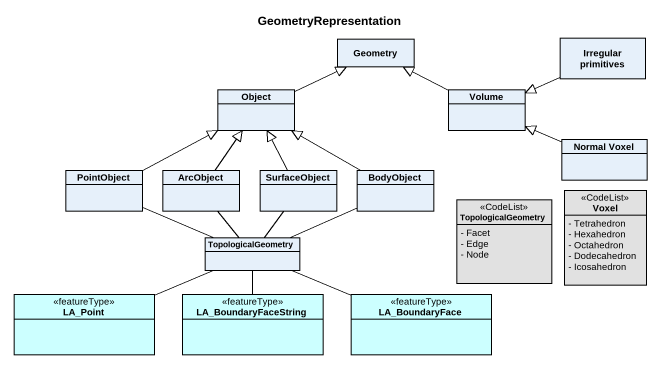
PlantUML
@startuml
title GeometryRepresentation
hide circle
hide empty members
skinparam classAttributeIconSize 0
class Geometry
class "Irregular primitives" as Irregular_primitives
class "Object" as Object_
class Volume
class PointObject
class ArcObject
class SurfaceObject
class BodyObject
class "Normal Voxel" as Normal_Voxel
class TopologicalGeometry <<CodeList>> #E1E1E1 {
  - Facet
  - Edge
  - Node
}
class Voxel <<CodeList>> #E1E1E1 {
  - Tetrahedron
  - Hexahedron
  - Octahedron
  - Dodecahedron
  - Icosahedron
}
class "TopologicalGeometry" as TopologicalGeometry_2
class LA_Point <<featureType>> #CCFFFF
class LA_BoundaryFaceString <<featureType>> #CCFFFF
class LA_BoundaryFace <<featureType>> #CCFFFF
Irregular_primitives -left-|> Volume
Object_ -right-|> Geometry
Volume -left-|> Geometry
PointObject -right-|> Object_
ArcObject -up-|> Object_
SurfaceObject -up-|> Object_
BodyObject -left-|> Object_
Normal_Voxel -left-|> Volume
TopologicalGeometry_2 -left- PointObject
TopologicalGeometry_2 -up- ArcObject
TopologicalGeometry_2 -up- SurfaceObject
TopologicalGeometry_2 -right- BodyObject
LA_Point -right- TopologicalGeometry_2
LA_BoundaryFaceString -up- TopologicalGeometry_2
LA_BoundaryFace -left- TopologicalGeometry_2
@enduml
